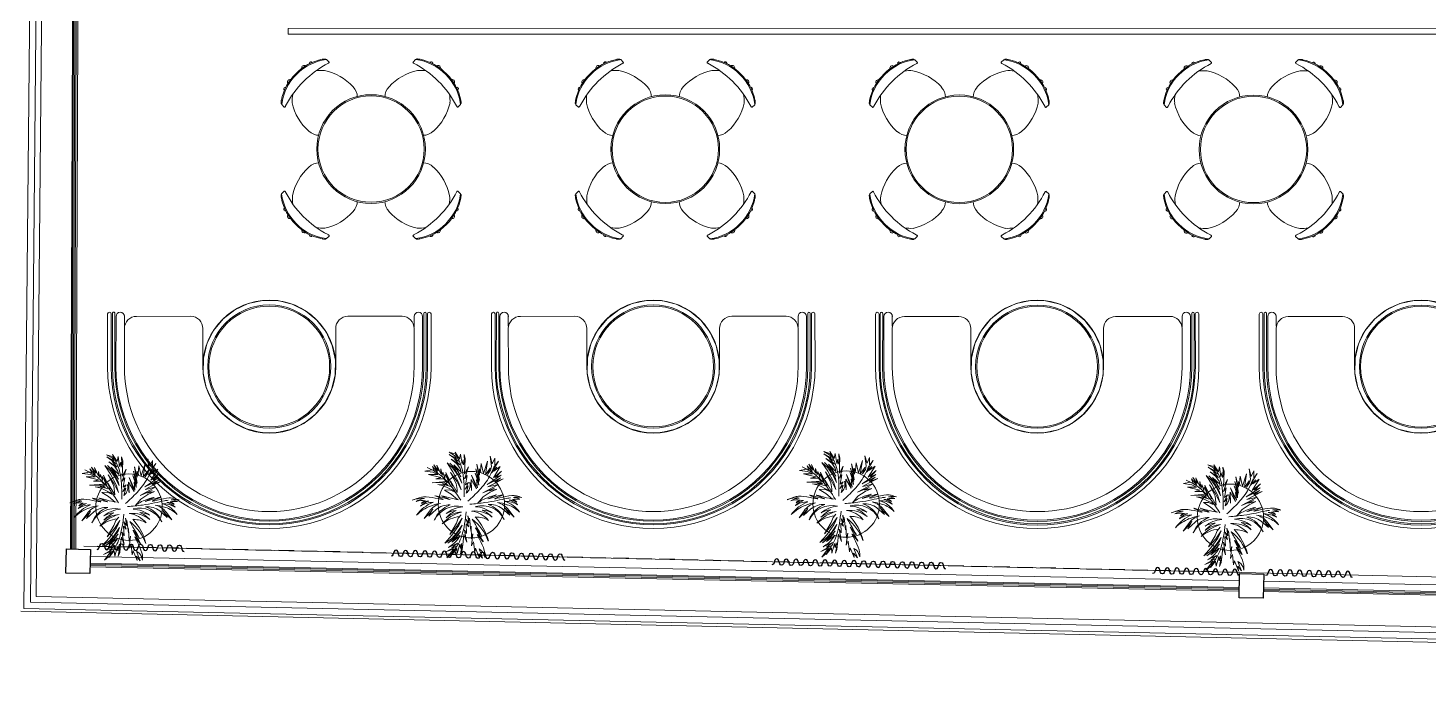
# Model space of a CAD drawing. Header units: centimetres. Extents: x 5488 to 20269, y -31398 to -19684.
# Drawn here: x 11202 to 12362, y -24719 to -24181 of the extents above; entities that cross this region are included whole.
import ezdxf

# ---------------------------------------------------------------- set-up
doc = ezdxf.new("R2010")
doc.units = ezdxf.units.CM
doc.set_wipeout_variables(frame=1)
doc.linetypes.add('HIDDENX2', pattern=[19.05, 12.7, -6.35])
doc.layers.add('0-LNS-VLF-PERDE', color=10, linetype='Continuous')
for name, color, linetype, lineweight in [('CRC_olcu_dıs', 201, 'Continuous', 20), ('xxx_Auto_Duvar_Duvar Gorunus 01', 253, 'Continuous', 15), ('xxx_Auto_Duvar_Duvar Gorunus 02', 251, 'Continuous', 9), ('xxx_Auto_Element_Dograma Cam', 140, 'Continuous', 9), ('xxx_Auto_Kaplama_Ahşap', 34, 'Continuous', 0), ('xxx_Auto_Kaplama_Ahşap Tarama', 16, 'Continuous', 5), ('xxx_Auto_Kaplama_Metal', 133, 'Continuous', 0), ('xxx_Auto_Tasiyici_Betonarme', 1, 'Continuous', 30), ('xxx_Auto_Tefris_Tefris', 32, 'Continuous', 15)]:
    doc.layers.add(name, color=color, linetype=linetype, lineweight=lineweight)
doc.layers.add('wipeout', color=7, linetype='Continuous', true_color=0xffffff)
doc.layers.add('xxx_Auto_LANDSCAPE', color=7, linetype='Continuous', lineweight=0, true_color=0x496639)

# ---------------------------------------------------------------- blocks, each defined once
blk = doc.blocks.new('dkm_20_20')
at = {"layer": 'xxx_Auto_Tasiyici_Betonarme'}
blk.add_lwpolyline([(-10, 10), (10, 10), (10, -10), (-10, -10)], close=True, dxfattribs=at)
blk = doc.blocks.new('*U120')
at = {"layer": '0-LNS-VLF-PERDE', "ltscale": 4}
for points in [[(-167.5, 3.4, 0.322823), (-166, 4.5), (-165, 7.5, -0.720759), (-162, 7.5), (-161, 4.5, 0.720759), (-158, 4.5), (-157, 7.5, -0.322823), (-155.5, 8.6, -0.322823), (-154, 7.5), (-153, 4.5, 0.720759), (-150, 4.5), (-149, 7.5, -0.720759), (-146, 7.5), (-145, 4.5, 0.720759), (-142, 4.5), (-141, 7.5, -0.322823), (-139.5, 8.6, -0.322823), (-138, 7.5), (-137, 4.5, 0.720759), (-134, 4.5), (-133, 7.5, -0.720759), (-130, 7.5), (-129, 4.5, 0.720759), (-126, 4.5), (-125, 7.5, -0.322823), (-123.5, 8.6, -0.322823), (-122, 7.5), (-121, 4.5, 0.720759), (-118, 4.5), (-117, 7.5, -0.720759), (-114, 7.5), (-113, 4.5, 0.322823), (-111.5, 3.4, 0.322823), (-110, 4.5), (-109, 7.5, -0.720759), (-106, 7.5), (-105, 4.5, 0.720759), (-102, 4.5), (-101, 7.5, -0.322823), (-99.5, 8.6, -0.322823), (-98, 7.5), (-97, 4.5, 0.322823), (-95.5, 3.4, 0.322823)], [(148, 3.4, -0.322823), (146.5, 4.5), (145.5, 7.5, 0.720759), (142.5, 7.5), (141.5, 4.5, -0.720759), (138.5, 4.5), (137.5, 7.5, 0.322823), (136, 8.6, 0.322823), (134.5, 7.5), (133.5, 4.5, -0.720759), (130.5, 4.5), (129.5, 7.5, 0.720759), (126.5, 7.5), (125.5, 4.5, -0.720759), (122.5, 4.5), (121.5, 7.5, 0.322823), (120, 8.6, 0.322823), (118.5, 7.5), (117.5, 4.5, -0.720759), (114.5, 4.5), (113.5, 7.5, 0.720759), (110.5, 7.5), (109.5, 4.5, -0.720759), (106.5, 4.5), (105.5, 7.5, 0.322823), (104, 8.6, 0.322823), (102.5, 7.5), (101.5, 4.5, -0.720759), (98.5, 4.5), (97.5, 7.5, 0.720759), (94.5, 7.5), (93.5, 4.5, -0.322823), (92, 3.4, -0.322823), (90.5, 4.5), (89.5, 7.5, 0.720759), (86.5, 7.5), (85.5, 4.5, -0.720759), (82.5, 4.5), (81.5, 7.5, 0.322823), (80, 8.6, 0.322823), (78.5, 7.5), (77.5, 4.5, -0.322823), (76, 3.4, -0.322823)]]:
    blk.add_lwpolyline(points, format="xyb", dxfattribs=at)
at = {"layer": '0-LNS-VLF-PERDE', "linetype": 'HIDDENX2'}
blk.add_lwpolyline([(-167.5, 6), (148, 6)], dxfattribs=at)
blk = doc.blocks.new('A$C51763A20')
blk.add_wipeout([(7.9, 54.4), (-4.4, 54.8), (-16.5, 52.5), (-27.8, 47.5), (-37.6, 40.1), (-45.6, 30.7), (-51.3, 19.8), (-54.4, 7.9), (-54.8, -4.4), (-52.5, -16.5), (-47.5, -27.8), (-40.1, -37.6), (-30.7, -45.6), (-19.8, -51.3), (-7.9, -54.4), (4.4, -54.8), (16.5, -52.5), (27.8, -47.5), (37.6, -40.1), (45.6, -30.7), (51.3, -19.8), (54.4, -7.9), (54.8, 4.4), (52.5, 16.5), (47.5, 27.8), (40.1, 37.6), (30.7, 45.6), (19.8, 51.3)])
blk.add_lwpolyline([(7.9, 54.4), (-4.4, 54.8), (-16.5, 52.5), (-27.8, 47.5), (-37.6, 40.1), (-45.6, 30.7), (-51.3, 19.8), (-54.4, 7.9), (-54.8, -4.4), (-52.5, -16.5), (-47.5, -27.8), (-40.1, -37.6), (-30.7, -45.6), (-19.8, -51.3), (-7.9, -54.4), (4.4, -54.8), (16.5, -52.5), (27.8, -47.5), (37.6, -40.1), (45.6, -30.7), (51.3, -19.8), (54.4, -7.9), (54.8, 4.4), (52.5, 16.5), (47.5, 27.8), (40.1, 37.6), (30.7, 45.6), (19.8, 51.3)], close=True)
for radius in [55, 51, 50]:
    blk.add_circle((0, 0), radius)
blk = doc.blocks.new('A$C635A7D81')
at = {"color": 0, "linetype": 'ByBlock', "lineweight": -2}
for points in [[(1.4, 134), (45.2, 134)], [(1.4, 131), (45.2, 131)], [(1.4, 130), (45.7, 130)], [(1.4, 128), (45.7, 128)], [(1.4, 127), (43.3, 127)], [(43.2, 120), (34.6, 120)], [(1.6, -127), (43.5, -126.9)], [(44.1, -120), (35.4, -120)], [(1.6, -128), (45.9, -127.9)], [(1.6, -130), (45.9, -129.9)], [(1.6, -131), (45.4, -130.9)], [(1.6, -134), (45.4, -133.9)]]:
    blk.add_lwpolyline(points, dxfattribs=at)
for points in [[(45.2, 134, -1), (45.2, 131)], [(45.7, 128, 1), (45.7, 130)], [(43.2, 120, 0.999823), (43.2, 127)], [(43.4, -119.9, -0.999823), (43.4, -126.9)], [(45.4, -133.9, 1), (45.4, -130.9)], [(45.9, -127.9, -1), (45.9, -129.9)]]:
    blk.add_lwpolyline(points, format="xyb", dxfattribs=at)
at = {"color": 0, "linetype": 'ByBlock', "lineweight": -2, "xscale": -1, "rotation": 89.04388453554633}
blk.add_blockref('A$C51763A20', (1.8, 0), dxfattribs=at)
at = {"color": 0, "linetype": 'ByBlock', "lineweight": -2}
blk.add_lwpolyline([(33.4, -120), (1.9, -120, -1), (1.8, 120), (33.2, 120, -0.414199), (43.3, 110), (43.3, 65, -0.414228), (33.3, 55), (1.8, 55, 1), (1.9, -55), (33.4, -55, -0.414257), (43.4, -64.9), (43.4, -109.9, -0.41417)], format="xyb", close=True, dxfattribs=at)
for radius in [134, 131, 130, 128, 127]:
    blk.add_arc((1.8, 0), radius, 90.0436, 270.0436, dxfattribs=at)
blk = doc.blocks.new('LF13B')
blk.add_wipeout([(26, 43.6), (26, 44.2), (25.9, 44.6), (25.6, 44.9), (25.1, 45.3), (24.4, 45.8), (16.3, 50.3), (15.7, 51.5), (14.4, 51.6), (14, 51.4), (12.5, 51.5), (10.3, 52.2), (8.7, 53.8), (6.7, 52.9), (0, 53.2), (-6.7, 52.9), (-8.7, 53.8), (-10.3, 52.2), (-12.5, 51.5), (-13.8, 51.2), (-15.6, 51.6), (-16.3, 50.3), (-18.4, 49.3), (-23.8, 46.2), (-25.1, 45.3), (-25.6, 44.9), (-26, 44.4), (-26, 44.2), (-26, 43.7), (-26.2, 43.5), (-26.3, 43.5), (-26.3, 40.5), (-26.2, 40.2), (-26, 40.2), (-25.4, 40.2), (-17.2, 42.3), (-13.6, 43), (-18.8, 38.3), (-24.4, 25.7), (-25.9, 18.9), (-26, 12), (-25.6, 8.9), (-24.3, 5.9), (-22.5, 3.5), (-19.9, 1.5), (-17, 0.3), (-13.9, 0), (13.9, 0), (17.1, 0.3), (20, 1.6), (22.5, 3.5), (24.4, 5.9), (25.6, 8.9), (26, 12), (25.8, 18.9), (24.6, 25.7), (22.4, 32.2), (19.2, 38.3), (13.9, 43), (16.6, 42.4), (21.2, 41.2), (25.2, 40.2), (26, 40.2), (26.2, 40.2), (26.3, 40.5), (26.3, 43.4), (26.2, 43.5)]).dxf.layer = 'wipeout'
for p, q in [((-14.4, 51.6), (-13.8, 51.2)), ((-10.2, 52.6), (-10.2, 52.5)), ((10.2, 52.6), (10.2, 52.5)), ((14.4, 51.6), (14, 51.4)), ((-26.3, 43.5), (-26.3, 40.5)), ((-26, 44.2), (-26, 43.7)), ((26, 44.2), (26, 43.6)), ((26.3, 43.4), (26.3, 40.5)), ((-13.9, 0), (13.9, 0))]:
    blk.add_line(p, q)
for centre, radius, start, end in [((-0.6, 10.9), 41.5, 89.1834, 128.1554), ((-0.7, 11.5), 41.7, 89.0191, 123.6913), ((-15, 50.4), 1.31, 53.7762, 184.5443), ((-8.3, 51.8), 1.98, 32.9551, 168.5508), ((0.7, 11.5), 41.7, 56.3087, 90.9809), ((0.6, 11.1), 41.3, 51.6262, 90.8161), ((8.3, 51.8), 1.98, 11.4492, 147.0449), ((15, 50.4), 1.31, 355.4557, 115.7055), ((-26.2, 43.5), 0.1, 128.1554, 180), ((-26, 40.5), 0.3, 180, 270), ((-25.3, 44.1), 0.711, 139.8569, 169.9905), ((-25.8, 42.7), 2.58, 265.7607, 277.9661), ((18.5, 13.9), 44.5, 146.8166, 182.4533), ((-23.6, 42.8), 2.85, 133.9999, 142.098), ((-20.3, 39.3), 7.64, 128.7607, 133.8254), ((-0.1, -38.3), 82.4, 72.41, 107.8981), ((-17, 35.2), 12.9, 125.1398, 128.8598), ((-15.9, 33.7), 14.8, 122.5545, 125.3252), ((0, 23.2), 24, 124.4886, 141.282), ((-0.3, 21.7), 25.5, 40.449, 56.4301), ((-18.1, 14.6), 44.2, 356.6251, 32.4012), ((15.9, 33.7), 14.8, 54.6748, 57.4455), ((17, 35.2), 12.9, 51.1402, 54.8602), ((26.7, 46.7), 6.64, 253.7284, 257.1751), ((20.3, 39.3), 7.64, 46.1746, 51.2393), ((25.8, 42.7), 2.58, 257.6614, 274.2393), ((23.6, 42.8), 2.85, 37.902, 46.0001), ((25.3, 44.1), 0.711, 10.0095, 40.1431), ((26, 40.5), 0.3, 270, 0), ((26.2, 43.4), 0.1, 0, 51.6262), ((-13.9, 12), 12, 180.2035, 270.0348), ((13.9, 12), 12, 269.9652, 359.7965)]:
    blk.add_arc(centre, radius, start, end)
blk = doc.blocks.new('A$C20607937')
at = {"linetype": 'ByBlock', "xscale": -1}
blk.add_blockref('LF13B', (0, 35), dxfattribs=at)
at = {"linetype": 'ByBlock', "xscale": -1, "rotation": 90}
blk.add_blockref('LF13B', (-35, 0), dxfattribs=at)
at = {"linetype": 'ByBlock'}
for p, rotation in [((35, 0), 270), ((0, -35), 180)]:
    blk.add_blockref('LF13B', p, dxfattribs=dict(at, rotation=rotation))
blk.add_wipeout([(45, 0), (44.6, -5.6), (43.6, -11.2), (41.8, -16.6), (39.4, -21.7), (36.4, -26.5), (32.8, -30.8), (28.7, -34.7), (24.1, -38), (19.2, -40.7), (13.9, -42.8), (8.4, -44.2), (2.8, -44.9), (-2.8, -44.9), (-8.4, -44.2), (-13.9, -42.8), (-19.2, -40.7), (-24.1, -38), (-28.7, -34.7), (-32.8, -30.8), (-36.4, -26.5), (-39.4, -21.7), (-41.8, -16.6), (-43.6, -11.2), (-44.6, -5.6), (-45, 0), (-44.6, 5.6), (-43.6, 11.2), (-41.8, 16.6), (-39.4, 21.7), (-36.4, 26.5), (-32.8, 30.8), (-28.7, 34.7), (-24.1, 38), (-19.2, 40.7), (-13.9, 42.8), (-8.4, 44.2), (-2.8, 44.9), (2.8, 44.9), (8.4, 44.2), (13.9, 42.8), (19.2, 40.7), (24.1, 38), (28.7, 34.7), (32.8, 30.8), (36.4, 26.5), (39.4, 21.7), (41.8, 16.6), (43.6, 11.2), (44.6, 5.6)]).dxf.layer = 'xxx_Auto_Tefris_Tefris'
for radius in [45, 44]:
    blk.add_circle((0, 0), radius)
blk = doc.blocks.new('palm_plan')
at = {"color": 0}
for p, q in [((-46.8, 87.5), (-62.2, 94.7)), ((-62.2, 94.7), (-53, 84)), ((-35.7, 74.4), (-53, 99)), ((-53, 99), (-46.8, 87.5)), ((-23.8, 73.3), (-39.9, 97.8)), ((-39.9, 97.8), (-36.5, 80.5)), ((-22.3, 78.2), (-29.6, 95.9)), ((-29.6, 95.9), (-23.8, 73.3)), ((-53, 84), (-70.3, 86.7)), ((-70.3, 86.7), (-48.4, 79.8)), ((-36.9, 60.2), (-62.6, 77.1)), ((-62.6, 77.1), (-41.5, 57.5)), ((-48.4, 79.8), (-41.8, 74.8)), ((-35.7, 64.8), (-46.1, 75.6)), ((-46.1, 75.6), (-36.9, 60.2)), ((-36.5, 80.5), (-41.8, 90.5)), ((-41.8, 90.5), (-35.7, 74.4)), ((-41.8, 74.8), (-35.7, 64.8)), ((-21.9, 91.7), (-22.3, 78.2)), ((-16.1, 54.8), (-21.9, 91.7)), ((-13.8, 72.1), (-16.9, 87.5)), ((-16.9, 87.5), (-16.1, 54.8)), ((-12.3, 92.1), (-13.8, 72.1)), ((-11.5, 71.7), (-12.3, 92.1)), ((-10.4, 53.3), (-11.5, 71.7)), ((-5.4, 77.1), (-8.8, 60.6)), ((-3.1, 37.6), (-5.4, 77.1)), ((-1.9, 66), (-3.1, 37.6)), ((-1.2, 53.7), (-1.9, 66)), ((2.3, 70.2), (-1.2, 53.7)), ((2.3, 53.7), (2.3, 70.2)), ((30.3, 58.6), (36.2, 67.8)), ((36.2, 67.8), (44.9, 77.2)), ((-89.2, 34), (-98.4, 35.6)), ((-98.4, 35.6), (-83, 29.4)), ((-72.3, 25.6), (-89.2, 34)), ((-48.5, 14.1), (-69.2, 33.3)), ((-69.2, 33.3), (-58.5, 18.7)), ((-31, 42.6), (-66.4, 52.4)), ((-66.4, 52.4), (-42.8, 48.3)), ((-41.5, 57.5), (-64.1, 62.1)), ((-64.1, 62.1), (-49.1, 53.7)), ((-29.1, 40.3), (-58.4, 46)), ((-58.4, 46), (-31, 42.6)), ((-42.8, 48.3), (-54.9, 53.6)), ((-54.9, 53.6), (-46.6, 53.2)), ((-46.6, 53.2), (-50, 54)), ((-27.9, 38.7), (-50, 41)), ((-50, 41), (-29.1, 40.3)), ((-18.5, 31.7), (-49.3, 31.7)), ((-49.3, 31.7), (-17, 28.7)), ((-35.9, 38.4), (-22.6, 36.8)), ((-35.4, 37.1), (-18.5, 31.7)), ((-22.6, 36.8), (-27.9, 38.7)), ((-8.8, 60.6), (-10.4, 53.3)), ((5.4, 34.9), (2.3, 53.7)), ((13.1, 18.4), (5.4, 34.9)), ((-106.1, 19.5), (-116.8, 7.2)), ((-116.8, 7.2), (-105.3, 15.6)), ((-112.2, 5.6), (-89.9, 17.9)), ((-96.9, 16.4), (-112.2, 5.6)), ((-93, 21.8), (-111.4, 19.5)), ((-111.4, 19.5), (-106.1, 19.5)), ((-105.3, 15.6), (-96.9, 16.4)), ((-80.7, 22.5), (-102.2, 28.7)), ((-102.2, 28.7), (-93, 21.8)), ((-81.5, 17.2), (-100.7, 4.9)), ((-100.7, 4.9), (-86.1, 12.6)), ((-89.9, 17.9), (-97.6, 11.8)), ((-97.6, 11.8), (-81.5, 17.2)), ((-80.7, 0.3), (-96.9, -6.6)), ((-73.8, 6.4), (-93.8, -1.3)), ((-93.8, -1.3), (-80, 3.3)), ((-77.7, 24.8), (-88.4, 28.7)), ((-88.4, 28.7), (-80.7, 22.5)), ((-65.4, 13.3), (-86.9, 4.9)), ((-86.9, 4.9), (-71.5, 7.9)), ((-86.1, 12.6), (-73.1, 14.9)), ((-83, 29.4), (-77.7, 24.8)), ((-63.8, 3.3), (-80.7, 0.3)), ((-80, 3.3), (-66.9, 4.1)), ((-56.2, 8.7), (-73.8, 6.4)), ((-73.1, 14.9), (-65.4, 13.3)), ((-58.5, 18.7), (-72.3, 25.6)), ((-71.5, 7.9), (-56.2, 8.7)), ((-66.9, 4.1), (-51.6, 5.6)), ((-42.3, 4.1), (-63.8, 3.3)), ((-35.4, 10.3), (-53.1, 22.5)), ((-53.1, 22.5), (-48.5, 14.1)), ((-51.6, 5.6), (-42.3, 4.1)), ((-17, 28.7), (-40.8, 26.4)), ((-40.8, 26.4), (-18.4, 17.2)), ((-27, 5.6), (-37.7, 18.7)), ((-37.7, 18.7), (-35.4, 10.3)), ((-17.8, 4.1), (-30.8, 14.9)), ((-30.8, 14.9), (-27, 5.6)), ((-80.7, -29.6), (-102.2, -29.6)), ((-102.2, -29.6), (-89.2, -31.9)), ((-96.9, -6.6), (-73.8, -2.8)), ((-76.1, -28.1), (-90.7, -25)), ((-90.7, -25), (-80.7, -29.6)), ((-68.4, -25), (-82.3, -23.5)), ((-82.3, -23.5), (-76.1, -28.1)), ((-44.6, -17.4), (-78.4, -18.1)), ((-78.4, -18.1), (-53.1, -21.2)), ((-53.1, -21.2), (-76.1, -21.2)), ((-76.1, -21.2), (-68.4, -25)), ((-75.4, -44.2), (-67.7, -28.1)), ((-50.8, -4.3), (-74.6, -8.2)), ((-74.6, -8.2), (-47, -7.4)), ((-73.8, -2.8), (-47, -1.3)), ((-60, -25.8), (-70.8, -55.7)), ((-70.8, -55.7), (-60, -31.2)), ((-67.7, -28.1), (-60, -25.8)), ((-54.6, -31.2), (-62.3, -45.7)), ((-60, -31.2), (-52.3, -25)), ((-59.2, -35), (-46.2, -22)), ((-52.3, -25), (-59.2, -35)), ((-27.7, -13.8), (-57.7, -16.6)), ((-57.7, -16.6), (-44.6, -17.4)), ((-46.2, -22), (-54.6, -31.2)), ((-53.9, -35), (-36.2, -20.4)), ((-29.3, -3.6), (-50.8, -4.3)), ((-47, -1.3), (-29.3, -3.6)), ((-47, -7.4), (-33.9, -11.2)), ((-40, -26.6), (-44.6, -37.3)), ((-44.6, -37.3), (-30.1, -27.6)), ((-31.6, -18.9), (-40, -26.6)), ((-36.2, -20.4), (-31.6, -18.9)), ((-33.9, -11.2), (-27.7, -13.8)), ((-30.1, -27.6), (-12.9, -19.5)), ((25.2, -35.4), (20.9, -26.3)), ((40.7, -40.9), (29.1, -27.4)), ((29.1, -27.4), (40.2, -45.8)), ((29.2, -13.5), (45.4, -18.6)), ((29.2, -13.5), (40.2, -14.9)), ((40.2, -14.9), (35.5, -12.8)), ((35.5, -12.8), (62, -21.6)), ((45.4, -18.6), (35.6, -20.4)), ((35.6, -20.4), (52.4, -22.3)), ((52.4, -22.3), (44, -25)), ((44, -25), (64, -33)), ((62, -21.6), (53.1, -16.9)), ((53.1, -16.9), (79.5, -27.7)), ((79.5, -27.7), (70.8, -20.2)), ((70.8, -20.2), (93.5, -34.5)), ((93.5, -34.5), (82.2, -27.4)), ((93.5, -34.5), (87.4, -26.6)), ((87.4, -26.6), (109.6, -33.9)), ((109.6, -33.9), (102.2, -28.7)), ((102.2, -28.7), (126.1, -29.8)), ((129.2, -23.5), (107, -22)), ((116.4, -27), (129.2, -23.5)), ((126.1, -29.8), (116.4, -27)), ((-93, -40.4), (-106.1, -51.1)), ((-106.1, -51.1), (-97.6, -44.2)), ((-89.2, -31.9), (-105.3, -35)), ((-105.3, -35), (-86.9, -35)), ((-86.9, -35), (-103.8, -39.6)), ((-103.8, -39.6), (-93, -40.4)), ((-97.6, -44.2), (-101.5, -59.5)), ((-101.5, -59.5), (-91.5, -44.2)), ((-91.5, -44.2), (-82.3, -36.5)), ((-90.7, -54.9), (-73.1, -32.7)), ((-82.3, -36.5), (-90.7, -54.9)), ((-73.1, -32.7), (-75.4, -44.2)), ((-62.3, -45.7), (-53.9, -35)), ((-21.1, -57.5), (-24, -68)), ((33.5, -43.9), (25.2, -35.4)), ((50, -67.8), (33.5, -43.9)), ((40.2, -45.8), (50, -67.8)), ((54.1, -64.2), (40.7, -40.9)), ((49, -41), (42.7, -34.1)), ((42.7, -34.1), (53.8, -52.5)), ((56.1, -54.7), (49, -41)), ((53.8, -52.5), (60.5, -68.3)), ((61.8, -56.4), (54.1, -43.2)), ((54.1, -43.2), (61.8, -59.2)), ((64, -33), (54.4, -33.8)), ((54.4, -33.8), (81.8, -40.7)), ((62.6, -66), (56.1, -54.7)), ((67.7, -71), (61.8, -56.4)), ((61.8, -59.2), (66.3, -80.1)), ((63, -48.4), (67.7, -71)), ((81.8, -40.7), (63.7, -39.6)), ((63.7, -39.6), (77, -47.4)), ((79.3, -76.2), (75, -59.8)), ((75, -59.8), (75.2, -82.5)), ((77, -47.4), (93.3, -57)), ((88.4, -59.3), (79.1, -56.2)), ((79.1, -56.2), (96, -70.8)), ((86.1, -54.3), (79.3, -52.4)), ((79.3, -52.4), (88.4, -59.3)), ((99.6, -63.8), (86.1, -54.3)), ((93.3, -57), (99.6, -63.8)), ((-24, -68), (-25.1, -80.8)), ((63.5, -85.6), (54.1, -64.2)), ((60.5, -68.3), (63.5, -85.6)), ((66.3, -80.1), (62.6, -66)), ((80.3, -66.4), (79.3, -76.2)), ((82.2, -91.8), (80.3, -66.4)), ((82.8, -73), (82.2, -91.8)), ((86.7, -80.5), (82.8, -73)), ((96, -70.8), (85.2, -66.9)), ((85.2, -66.9), (93.3, -83.6)), ((95, -95.3), (86.7, -80.5)), ((93.3, -83.6), (90.4, -79.1)), ((90.4, -79.1), (95, -95.3))]:
    blk.add_line(p, q, dxfattribs=at)
for points in [[(56.1, 74.5), (75.6, 78.9), (59.7, 72.5), (48.6, 69.3), (66.9, 71.7), (46.6, 62.5)], [(-15.5, -87.3), (-5.7, -104.7), (-11.6, -88.6), (-16.8, -78.2), (-6.2, -93.4), (-13.1, -72.2)]]:
    blk.add_lwpolyline(points, dxfattribs=at)
for centre, radius, start, end in [((99.2, 53.3), 81.8, 133.8194, 142.415), ((64.9, 79.9), 34.2, 126.9529, 151.8694), ((85.8, 51.5), 56.2, 125.181, 155.2139), ((80.4, 33.3), 61.9, 99.5706, 137.5209), ((83, 82.6), 50.1, 143.6631, 162.8704), ((69.1, 57.7), 42.8, 111.98, 140.9278), ((60, 75.9), 25.5, 120.6823, 159.6517), ((90.5, 79.1), 54, 149.0425, 166.4484), ((49.5, 85.1), 13.1, 100.6314, 149.1948), ((92.7, 33.3), 65.1, 110.5942, 137.4972), ((69.9, 20.8), 47.8, 119.2037, 159.356), ((64.5, 31.9), 43.4, 101.1272, 142.038), ((73.5, 0), 56.7, 93.0923, 169.431), ((75.7, -19.7), 64.9, 117.2482, 152.6959), ((85.9, -24.6), 66.7, 117.5703, 159.0296), ((68.8, -2.9), 59.5, 88.3527, 137.0574), ((77.2, -30.9), 69.1, 108.7482, 132.008), ((72, 0.4), 45.6, 124.6301, 152.1817), ((75.4, -36.1), 62.5, 106.2911, 146.5573), ((78, -118.6), 124.9, 80.1144, 108.4985), ((89.1, -20.3), 54.1, 125.2433, 156.3329), ((90.8, -108.3), 112.5, 85.428, 116.7161), ((51.3, -50.1), 56.7, 142.795, 219.1337), ((67.4, -38.5), 64.9, 159.5301, 194.9778), ((72.6, -45.5), 60.9, 158.5901, 193.4129), ((104, -38.4), 89.4, 170.2572, 202.8835), ((97.6, -54.6), 78.2, 162.3252, 193.7177), ((21.7, -64.9), 43.4, 170.188, 211.0989), ((33.5, -61.4), 47.8, 152.87, 193.0223), ((50.2, -44.7), 59.5, 175.1686, 223.8733), ((50, -49.2), 45.6, 160.0443, 187.5959), ((76.7, -32.1), 69.1, 180.2181, 203.4778), ((-1.6, -113.6), 52.2, 149.5519, 178.1336), ((200.5, -129.1), 254.9, 171.2704, 176.1187), ((2.2, -101.2), 50.5, 162.3651, 184.773), ((-5.7, -110.2), 42.6, 144.6149, 173.5658), ((-27.8, -89.5), 13.1, 163.0312, 211.5946), ((-14, -91.1), 25.5, 152.5744, 191.5437), ((5.7, -85.6), 42.8, 171.2982, 200.246), ((21.4, -93.8), 56.2, 157.0121, 187.045), ((54.5, -75.8), 85, 177.2951, 209.1957), ((62.3, -86.1), 87.7, 176.4689, 200.8209)]:
    blk.add_arc(centre, radius, start, end, dxfattribs=at)
for points in [[(12.5, 18.6), (11.3, 47.5), (13.8, 63.6), (13.8, 42.4), (19.6, 77.1), (19.6, 57.8), (29.3, 93.9), (34.4, 103.5)], [(0, 0), (-12, 33.9), (-30.1, 66.9), (-46.4, 85.4)], [(7.9, 1.3), (18.6, 33.2), (25.6, 59.7), (30.6, 81.7), (32.9, 89.7)], [(-12.4, -3.6), (-63.1, 16.4), (-82.3, 19.5), (-106.1, 17.9)], [(-17.8, 4.1), (-22.3, 12.9), (-32, 20.1), (-37.1, 21.7), (-25.3, 19.4), (-18.4, 17.2)], [(-8.6, -13.5), (-60.8, -24.3), (-91.5, -39.6), (-102.2, -48)], [(-11.7, -17.5), (-25.7, -35.9), (-35.9, -48.7), (-20.2, -34.4), (-42, -62), (-27.7, -49.1), (-47.9, -80.4), (-51.6, -90.7)], [(19.9, -13.2), (64.3, -44.8), (77.3, -59.1), (89.1, -79.9)], [(40.2, -7.8), (65.5, -5.7), (81.7, -4.5), (61, -9.4), (96.2, -7), (77.4, -11.5), (114.7, -12.6), (129.9, -18.1)], [(107, -22), (114, -18), (129.9, -18.1)], [(63, -48.4), (67.4, -55.9), (72.6, -68.2), (75.2, -82.5)]]:
    blk.add_spline(points, degree=3, dxfattribs=at)
blk = doc.blocks.new('A$C21533CF2')
blk.add_wipeout([(74.1, 39.5), (75.2, 40.4), (76.2, 41.4), (77.2, 42.4), (78.1, 43.5), (78.9, 44.6), (79.7, 45.8), (80.5, 47), (81.1, 48.3), (81.7, 49.6), (82.2, 50.9), (82.7, 52.2), (83.1, 53.6), (83.4, 55), (83.7, 56.3), (83.8, 57.7), (83.9, 59.2), (83.9, 60.6), (83.9, 62), (83.8, 63.4), (83.6, 64.8), (83.3, 66.2), (83, 67.6), (82.5, 68.9), (82.1, 70.2), (81.5, 71.5), (80.9, 72.8), (80.2, 74), (79.4, 75.2), (78.6, 76.4), (77.8, 77.5), (76.8, 78.6), (75.9, 79.6), (74.8, 80.6), (73.7, 81.5), (72.6, 82.3), (71.4, 83.1), (70.2, 83.8), (69, 84.5), (67.7, 85.1), (66.4, 85.6), (65, 86.1), (63.7, 86.5), (62.3, 86.8), (60.9, 87), (59.5, 87.2), (58.1, 87.3), (56.7, 87.3), (55.3, 87.3), (53.9, 87.2), (52.5, 87), (51.1, 86.7), (49.7, 86.3), (48.3, 85.9), (47, 85.4), (45.7, 84.9), (44.4, 84.3), (43.2, 83.6), (42, 82.8), (40.9, 82), (39.7, 81.1), (38.7, 80.2), (37.7, 79.2), (36.7, 78.2), (35.8, 77.1), (34.9, 76), (34.1, 74.8), (33.4, 73.6), (32.8, 72.3), (32.2, 71.1), (31.6, 69.8), (31.2, 68.4), (30.8, 67.1), (30.5, 65.7), (30.2, 64.3), (30, 62.9), (30, 61.5), (29.9, 60.1), (30, 58.6), (30.1, 57.2), (30.3, 55.8), (30.6, 54.5), (30.9, 53.1), (31.3, 51.7), (31.8, 50.4), (32.4, 49.1), (33, 47.8), (33.7, 46.6), (34.4, 45.4), (35.2, 44.2), (36.1, 43.1), (37, 42.1), (38, 41), (39.1, 40.1), (40.1, 39.2), (41.3, 38.3), (42.4, 37.5), (43.7, 36.8), (44.9, 36.1), (46.2, 35.5), (47.5, 35), (48.8, 34.6), (50.2, 34.2), (51.6, 33.8), (53, 33.6), (54.4, 33.4), (55.8, 33.3), (57.2, 33.3), (58.6, 33.4), (60, 33.5), (61.4, 33.7), (62.8, 34), (64.2, 34.3), (65.5, 34.7), (66.9, 35.2), (68.2, 35.7), (69.4, 36.4), (70.7, 37.1), (71.9, 37.8), (73, 38.6)]).dxf.layer = 'wipeout'
at = {"layer": 'xxx_Auto_Tefris_Tefris'}
blk.add_circle((56.9, 60.3), 27, dxfattribs=at)
at = {"layer": 'xxx_Auto_LANDSCAPE', "xscale": -0.364783083416274, "yscale": 0.364783083416274, "zscale": 0.3647830834162722, "rotation": 328.9633282841189}
blk.add_blockref('palm_plan', (59.4, 57.2), dxfattribs=at)

msp = doc.modelspace()

# ---------------------------------------------------------------- linework, layer by layer
at = {"layer": '0-LNS-VLF-PERDE', "ltscale": 4}
for points in [[(11890.3, -24626.7, 0.322823), (11891.8, -24625.6), (11892.9, -24622.7, -0.720759), (11895.9, -24622.7), (11896.8, -24625.7, 0.720759), (11899.8, -24625.8), (11900.9, -24622.8, -0.322823), (11902.4, -24621.8, -0.322823), (11903.9, -24622.9), (11904.8, -24625.9, 0.720759), (11907.8, -24626), (11908.9, -24623, -0.720759), (11911.9, -24623.1), (11912.8, -24626.1, 0.720759), (11915.8, -24626.2), (11916.9, -24623.2, -0.322823), (11918.4, -24622.2, -0.322823), (11919.9, -24623.3), (11920.8, -24626.3, 0.720759), (11923.8, -24626.4), (11924.9, -24623.4, -0.720759), (11927.9, -24623.5), (11928.8, -24626.5, 0.720759), (11931.8, -24626.5), (11932.9, -24623.6, -0.322823), (11934.4, -24622.5, -0.322823), (11935.9, -24623.6), (11936.8, -24626.7, 0.720759), (11939.8, -24626.7), (11940.9, -24623.8, -0.720759), (11943.9, -24623.8), (11944.8, -24626.8, 0.322823), (11946.3, -24628, 0.322823), (11947.8, -24626.9), (11948.9, -24623.9, -0.720759), (11951.9, -24624), (11952.8, -24627, 0.720759), (11955.8, -24627.1), (11956.9, -24624.1, -0.322823), (11958.4, -24623.1, -0.322823), (11959.9, -24624.2), (11960.8, -24627.2, 0.322823), (11962.3, -24628.3, 0.322823)], [(12205.7, -24633.9, -0.322823), (12204.2, -24632.8), (12203.3, -24629.7, 0.720759), (12200.3, -24629.7), (12199.2, -24632.6, -0.720759), (12196.2, -24632.6), (12195.3, -24629.6, 0.322823), (12193.8, -24628.4, 0.322823), (12192.3, -24629.5), (12191.2, -24632.5, -0.720759), (12188.2, -24632.4), (12187.3, -24629.4, 0.720759), (12184.3, -24629.3), (12183.2, -24632.3, -0.720759), (12180.2, -24632.2), (12179.3, -24629.2, 0.322823), (12177.8, -24628.1, 0.322823), (12176.3, -24629.1), (12175.2, -24632.1, -0.720759), (12172.2, -24632), (12171.3, -24629, 0.720759), (12168.3, -24628.9), (12167.2, -24631.9, -0.720759), (12164.3, -24631.8), (12163.3, -24628.8, 0.322823), (12161.8, -24627.7, 0.322823), (12160.3, -24628.8), (12159.3, -24631.7, -0.720759), (12156.3, -24631.7), (12155.3, -24628.6, 0.720759), (12152.3, -24628.6), (12151.3, -24631.5, -0.322823), (12149.7, -24632.6, -0.322823), (12148.3, -24631.5), (12147.3, -24628.5, 0.720759), (12144.3, -24628.4), (12143.3, -24631.4, -0.720759), (12140.3, -24631.3), (12139.3, -24628.3, 0.322823), (12137.9, -24627.2, 0.322823), (12136.3, -24628.2), (12135.3, -24631.2, -0.322823), (12133.7, -24632.2, -0.322823)], [(12299.3, -24635.5, -0.322823), (12297.8, -24634.4), (12296.9, -24631.4, 0.720759), (12293.9, -24631.3), (12292.8, -24634.3, -0.720759), (12289.8, -24634.2), (12288.9, -24631.2, 0.322823), (12287.4, -24630.1, 0.322823), (12285.9, -24631.1), (12284.8, -24634.1, -0.720759), (12281.8, -24634), (12280.9, -24631, 0.720759), (12277.9, -24630.9), (12276.8, -24633.9, -0.720759), (12273.8, -24633.9), (12272.9, -24630.8, 0.322823), (12271.4, -24629.7, 0.322823), (12269.9, -24630.8), (12268.8, -24633.7, -0.720759), (12265.8, -24633.7), (12264.9, -24630.6, 0.720759), (12261.9, -24630.6), (12260.8, -24633.6, -0.720759), (12257.8, -24633.5), (12256.9, -24630.5, 0.322823), (12255.4, -24629.3, 0.322823), (12253.9, -24630.4), (12252.8, -24633.4, -0.720759), (12249.8, -24633.3), (12248.9, -24630.3, 0.720759), (12245.9, -24630.2), (12244.8, -24633.2, -0.322823), (12243.3, -24634.2, -0.322823), (12241.8, -24633.1), (12240.9, -24630.1, 0.720759), (12237.9, -24630), (12236.8, -24633, -0.720759), (12233.8, -24632.9), (12232.9, -24629.9, 0.322823), (12231.4, -24628.8, 0.322823), (12229.9, -24629.8), (12228.8, -24632.8, -0.322823), (12227.3, -24633.9, -0.322823)]]:
    msp.add_lwpolyline(points, format="xyb", dxfattribs=at)
at = {"layer": '0-LNS-VLF-PERDE', "linetype": 'HIDDENX2'}
msp.add_lwpolyline([(12205.8, -24631.3), (11890.4, -24624.1)], dxfattribs=at)
at = {"layer": 'xxx_Auto_Duvar_Duvar Gorunus 01'}
for p, q in [((11215.6, -22940.3), (11198.9, -24661)), ((12707.1, -24696.4), (11196.3, -24663.4)), ((11198.9, -24661), (12707.1, -24693.8))]:
    msp.add_line(p, q, dxfattribs=at)
for points in [[(12707.2, -24688.5), (11204.2, -24655.8), (11222.7, -22681.4)], [(12707.3, -24683.8), (11209, -24651.1), (11227.5, -22681.4)]]:
    msp.add_lwpolyline(points, dxfattribs=at)
at = {"layer": 'xxx_Auto_Duvar_Duvar Gorunus 02'}
for points in [[(11237.4, -24611.9), (11239.6, -24041.1)], [(11240.4, -24611.9), (11242.6, -24041.1)], [(11241.9, -24612), (11244.1, -24041.1)], [(11253.7, -24626.5), (12205.4, -24646.6)], [(11253.8, -24623.5), (12205.5, -24643.6)], [(11253.9, -24618), (12205.6, -24638.1)], [(12225.6, -24638.6), (12668.1, -24647.9)], [(12225.4, -24647.1), (12667.9, -24656.4)], [(12225.5, -24644.1), (12668, -24653.4)]]:
    msp.add_lwpolyline(points, dxfattribs=at)
at = {"layer": 'xxx_Auto_Element_Dograma Cam'}
for points in [[(11238.4, -24611.9), (11240.6, -24041.1)], [(11239.4, -24611.9), (11241.6, -24041.1)], [(11253.7, -24624.5), (12205.5, -24644.6)], [(11253.7, -24625.5), (12205.5, -24645.6)], [(12225.5, -24645.1), (12667.9, -24654.4)], [(12225.5, -24646.1), (12667.9, -24655.4)]]:
    msp.add_lwpolyline(points, dxfattribs=at)
at = {"layer": 'xxx_Auto_Kaplama_Ahşap'}
msp.add_lwpolyline([(11248.6, -24609.5), (12668.2, -24641.8)], dxfattribs=at)
at = {"layer": 'xxx_Auto_Kaplama_Metal'}
msp.add_lwpolyline([(11417.6, -24181.2), (12510.5, -24181), (12510.5, -24186), (11417.6, -24186)], close=True, dxfattribs=at)

# ---------------------------------------------------------------- block references
at = {"xscale": -1, "rotation": 358.693663537005}
for p in [(11407.4, -24619.1), (11722.8, -24626.3)]:
    msp.add_blockref('*U120', p, dxfattribs=at)
at = {"layer": 'CRC_olcu_dıs', "rotation": 358.7999089836647}
for p in [(11243.8, -24622), (12215.5, -24642.4)]:
    msp.add_blockref('dkm_20_20', p, dxfattribs=at)

# ---------------------------------------------------------------- next in the draw order: block references
at = {"layer": 'xxx_Auto_Tefris_Tefris', "xscale": -1, "rotation": 270.0436491466073}
for p in [(11402.1, -24462.7), (11720.1, -24462.7), (12038.1, -24462.8), (12356, -24462.8)]:
    msp.add_blockref('A$C635A7D81', p, dxfattribs=at)

# ---------------------------------------------------------------- next in the draw order: block references
at = {"layer": 'xxx_Auto_Tefris_Tefris', "rotation": 45.00000000000001}
msp.add_blockref('A$C20607937', (12217.3, -24281.3), dxfattribs=at)
at = {"layer": 'xxx_Auto_Tefris_Tefris', "linetype": 'ByBlock', "xscale": -1.017866091454594, "yscale": 1.017866091454594, "zscale": 1.017866091454596, "rotation": 263.6633441428334}
for p in [(11218.5, -24628), (11502.1, -24626), (11812.5, -24625.5), (12130.7, -24636.4)]:
    msp.add_blockref('A$C21533CF2', p, dxfattribs=at)

# ---------------------------------------------------------------- next in the draw order: block references
at = {"layer": 'xxx_Auto_Tefris_Tefris', "rotation": 45.00000000000001}
msp.add_blockref('A$C20607937', (11973.6, -24281.2), dxfattribs=at)

# ---------------------------------------------------------------- next in the draw order: block references
msp.add_blockref('A$C20607937', (11730.1, -24281.1), dxfattribs=at)

# ---------------------------------------------------------------- next in the draw order: block references
msp.add_blockref('A$C20607937', (11486.4, -24281), dxfattribs=at)

# ---------------------------------------------------------------- next in the draw order: hatches: boundary and pattern name
at = {"layer": 'xxx_Auto_Kaplama_Ahşap Tarama'}
h = msp.add_hatch(dxfattribs=at)
h.set_pattern_fill('AR-CONC', color=256, scale=0.5)
h.set_pattern_definition([(50, (809.53, -3617.59), (91.09233, -7.96954), [9.525, -104.775]), (355, (809.53, -3617.59), (-17.6217, 95.52842), [7.62, -83.8203]), (100.45144, (817.12, -3618.255), (73.47062, 87.55888), [8.095, -89.04512]), (46.1842, (809.53, -3592.19), (135.5395, -21.02116), [14.2875, -157.1625]), (96.63556, (820.83, -3593.94), (118.70207, 123.71306), [12.1425, -133.5678]), (351.18415, (809.53, -3592.19), (118.70207, 123.71306), [11.43, -125.72987]), (21, (822.23, -3598.54), (75.8072, -51.1326), [9.525, -104.775]), (326, (822.23, -3598.54), (30.901, 92.09398), [7.62, -83.82]), (71.45144, (828.55, -3602.8), (106.7082, 40.96138), [8.095, -89.04497]), (37.5, (809.53, -3617.59), (1.5443, 42.27752), [0, -82.804, 0, -85.09, 0, -84.1375]), (7.5, (809.53, -3617.59), (33.40983, 50.09029), [0, -48.514, 0, -80.899, 0, -32.0675]), (327.5, (781.21, -3617.59), (67.795298, -2.864372), [0, -31.75, 0, -99.06, 0, -131.445]), (317.5, (768.51, -3617.59), (74.06459, 12.71325), [0, -41.275, 0, -65.786, 0, -93.345])])
edge = h.paths.add_edge_path()
edge.add_line((9312.9, -27555.3), (9330.6, -27555.3))
edge.add_arc((9330.6, -27548.3), 7, 270, 349.5592)
edge.add_arc((-12655703.9, 2009176.6), 12827763.9, 350.86420931, 350.86446912)
edge.add_line((9346.7, -27492.2), (9332.4, -27492.2))
edge.add_line((9332.4, -27492.2), (9332.4, -27061.1))
edge.add_line((9332.4, -27061.1), (9346.7, -27061.1))
edge.add_arc((-12660642.4, -2064524), 12832765.9, 9.13553092, 9.13579064)
edge.add_arc((9330.6, -27004.9), 7, 10.4408, 90)
edge.add_line((9330.6, -26997.9), (9312.9, -26997.9))
edge.add_arc((9312.9, -27004.9), 7, 90, 170.4864)
edge.add_arc((10864.5, -27276.6), 1582.1, 170.0694, 189.9306)
edge.add_arc((9312.9, -27548.3), 7, 189.5136, 270)

doc.saveas('drawing.dxf')
